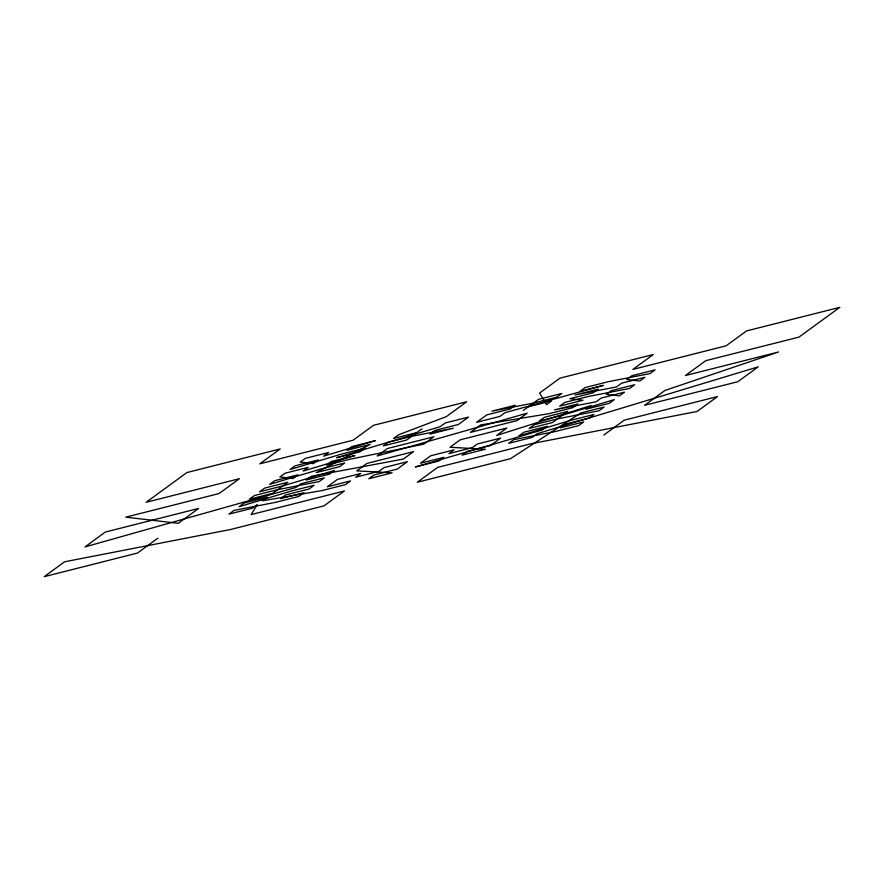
<?xml version="1.0" encoding="UTF-8"?>
<svg xmlns="http://www.w3.org/2000/svg" width="884" height="884" viewBox="0 0 884 884"><rect width="100%" height="100%" fill="white"/><g stroke="black" fill="none" stroke-linecap="round" stroke-linejoin="round"><path stroke-width="1.33" d="M157.86 538.19L137.462 553.064L44.2 576.666L64.587 561.793L230.735 529.461L323.997 505.858L344.384 490.985L251.122 514.587L257.31 504.521L252.205 508.245L228.89 514.145L233.995 510.422L275.521 502.344L298.847 496.443L303.941 492.719L280.626 498.62L285.72 494.907L309.035 489.007L314.14 485.283L290.814 491.184L239.089 506.709L244.183 502.985L267.498 497.084L262.404 500.808L322.163 490.543L345.478 484.642L350.572 480.918L327.257 486.819L337.456 479.382L360.771 473.481L355.666 477.205L378.993 471.305L384.087 467.581L407.402 461.68L397.203 469.117L373.888 475.017L368.794 478.741L392.109 472.841L356.76 470.852L366.948 463.415L413.59 451.613L403.391 459.061L311.212 476.31L306.107 480.034L329.434 474.133L334.528 470.41L282.792 485.924L259.476 491.824L264.581 488.112L287.897 482.211L272.603 493.371L249.288 499.261L254.382 495.548L277.698 489.648L319.234 481.57L324.329 477.846L301.013 483.747L295.919 487.471L84.986 546.909L105.373 532.035L198.635 508.444L178.248 523.317L125.76 517.162L219.033 493.559L239.42 478.686L146.158 502.289L186.933 472.542L280.206 448.939L259.808 463.813L353.081 440.21L373.468 425.337L466.73 401.745L446.343 416.618L398.629 434.762L393.524 438.475L416.839 432.574M421.944 428.862L406.651 440.011L383.336 445.912L388.43 442.199L411.745 436.298L453.282 428.221L429.967 434.121L435.061 430.397L458.376 424.497L468.575 417.06L445.26 422.961L440.166 426.674L336.693 457.713L360.02 451.812L365.114 448.1L341.799 454L290.062 469.514L295.168 465.802L318.483 459.901L313.378 463.614L300.262 462.078L305.356 458.365L328.671 452.464L323.577 456.177L375.313 440.663L351.987 446.564L346.893 450.276L370.208 444.376L316.306 472.586L339.622 466.686L344.727 462.973L321.4 468.874L269.675 484.388L274.769 480.675L298.085 474.774L292.991 478.487L279.874 476.951L284.968 473.238L308.284 467.338L303.19 471.05L354.915 455.536L331.599 461.437L326.505 465.15L349.821 459.249L423.779 444.177L433.978 436.74L387.347 448.542L377.148 455.978L527.24 413.148L517.052 420.585L470.41 432.387L480.609 424.939L549.472 413.59L572.788 407.69L577.893 403.966L554.566 409.867L596.103 401.789L601.208 398.076L624.524 392.176L619.419 395.888L606.302 394.352L611.396 390.629L634.712 384.739L629.618 388.452L588.081 396.529L564.765 402.43L559.671 406.154L582.987 400.253L569.86 398.717L593.186 392.816L598.28 389.093L574.965 394.993L616.502 386.916L621.596 383.192L644.911 377.291L639.817 381.015L626.69 379.479L631.795 375.755L655.11 369.855L650.005 373.578L608.479 381.656L585.153 387.557L580.059 391.281L603.374 385.38L505.007 412.695L499.913 416.419L476.598 422.32L486.797 414.883L510.112 408.983L515.206 405.259L491.891 411.159L533.428 403.082L556.743 397.181L561.837 393.457L538.522 399.358L523.229 410.519M603.794 435.061L624.192 420.187L717.454 396.584L697.067 411.458L530.919 443.79L437.657 467.382L417.27 482.255L510.532 458.663L580.81 412.95L604.126 407.049L599.032 410.762L557.495 418.85L534.179 424.751L529.085 428.464L552.401 422.563L567.694 411.414L544.378 417.314L539.273 421.027L562.6 415.126L614.325 399.612L609.231 403.325L585.915 409.226L591.009 405.513L496.653 435.458L506.852 428.022L460.221 439.823L450.022 447.26L485.371 449.238L462.056 455.138L467.161 451.426L490.476 445.525L500.664 438.088L477.349 443.989L472.255 447.702L448.939 453.603L454.033 449.879L430.718 455.779L420.519 463.216L443.834 457.326L438.74 461.039L415.425 466.94L542.201 430L547.307 426.287L523.98 432.188L518.886 435.9L570.622 420.386L593.938 414.486L588.832 418.198L565.517 424.099L560.423 427.823L583.738 421.922L578.644 425.635L555.329 431.536L513.792 439.624L508.687 443.337L532.013 437.436L537.107 433.724L758.24 366.838L737.842 381.711L644.58 405.314L664.967 390.441L778.627 351.965L685.365 375.556L705.752 360.683L799.014 337.091L839.8 307.334L746.538 330.936L726.14 345.81L632.878 369.413L653.265 354.539L560.003 378.142L539.616 393.015L546.544 404.618L551.649 400.894L528.334 406.795"/></g></svg>
